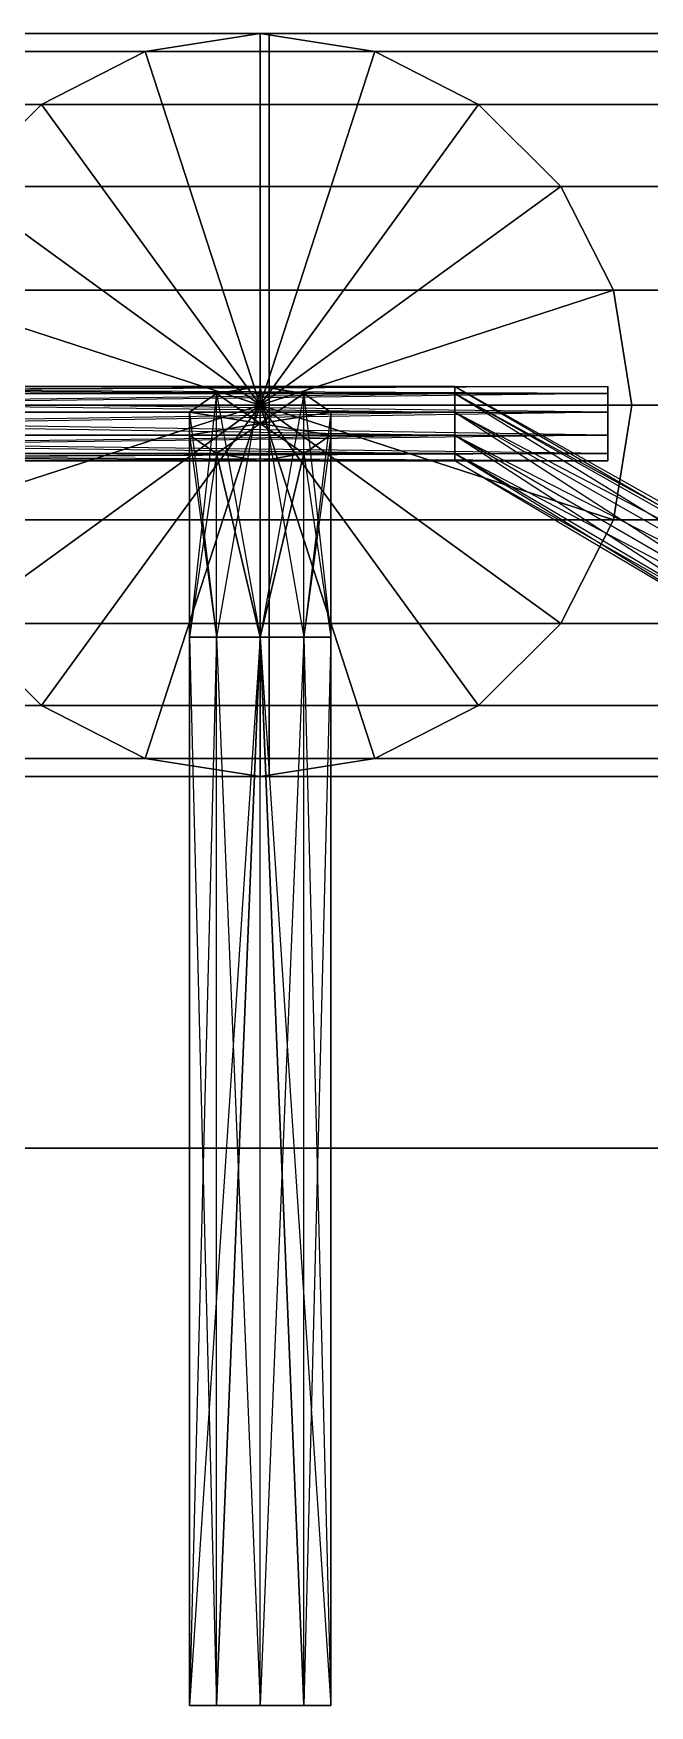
# Model space of a CAD drawing. Extents: x 0 to 4960, y -79 to 258.
# Drawn here: x 4496 to 4561.3, y -78.7 to 98.4 of the extents above; entities that cross this region are included whole.
import ezdxf

# ---------------------------------------------------------------- set-up
doc = ezdxf.new("R2010")
doc.units = 0
doc.layers.add('UB3D', color=1, linetype='CONTINUOUS')

msp = doc.modelspace()

# ---------------------------------------------------------------- linework, layer by layer
at = {"layer": 'UB3D', "color": 53}
for points in [[(4239.055118, 98.425177, -1840.00002), (4239.055118, 96.498268, -1852.166043), (4520.944882, 96.498268, -1852.166043), (4520.944882, 98.425177, -1840.00002)], [(4239.055118, 96.498268, -1827.833957), (4239.055118, 98.425177, -1840.00002), (4520.944882, 98.425177, -1840.00002), (4520.944882, 96.498268, -1827.833957)], [(4700.944882, 96.498268, -3512.166043), (4700.944882, 98.425177, -3500.00002), (4419.055118, 98.425177, -3500.00002), (4419.055118, 96.498268, -3512.166043)], [(4700.944882, 98.425177, -3500.00002), (4700.944882, 96.498268, -3487.833957), (4419.055118, 96.498268, -3487.833957), (4419.055118, 98.425177, -3500.00002)], [(4507.833996, 96.498308, -2700.944882), (4520.00002, 98.425217, -2700.944882), (4520.00002, 98.425217, -2419.055118), (4507.833996, 96.498308, -2419.055118)], [(4520, 59.055118, -2700.944882), (4520.00002, 98.425217, -2700.944882), (4507.833996, 96.498308, -2700.944882)], [(4520, 59.055118, -2419.055118), (4507.833996, 96.498308, -2419.055118), (4520.00002, 98.425217, -2419.055118)], [(4520, 59.055118, -2700.944882), (4532.166004, 96.498308, -2700.944882), (4520.00002, 98.425217, -2700.944882)], [(4520, 59.055118, -2419.055118), (4520.00002, 98.425217, -2419.055118), (4532.166004, 96.498308, -2419.055118)], [(4520.00002, 98.425217, -2700.944882), (4532.166004, 96.498308, -2700.944882), (4532.166004, 96.498308, -2419.055118), (4520.00002, 98.425217, -2419.055118)], [(4520.944882, 59.055118, -1840), (4520.944882, 98.425177, -1840.00002), (4520.944882, 96.498268, -1852.166043)], [(4239.055118, 96.498268, -1852.166043), (4239.055118, 90.906161, -1863.141171), (4520.944882, 90.906161, -1863.141171), (4520.944882, 96.498268, -1852.166043)], [(4239.055118, 90.906161, -1816.858829), (4239.055118, 96.498268, -1827.833957), (4520.944882, 96.498268, -1827.833957), (4520.944882, 90.906161, -1816.858829)], [(4700.944882, 90.906161, -3523.141171), (4700.944882, 96.498268, -3512.166043), (4419.055118, 96.498268, -3512.166043), (4419.055118, 90.906161, -3523.141171)], [(4700.944882, 96.498268, -3487.833957), (4700.944882, 90.906161, -3476.858829), (4419.055118, 90.906161, -3476.858829), (4419.055118, 96.498268, -3487.833957)], [(4496.858868, 90.906201, -2700.944882), (4507.833996, 96.498308, -2700.944882), (4507.833996, 96.498308, -2419.055118), (4496.858868, 90.906201, -2419.055118)], [(4520, 59.055118, -2700.944882), (4507.833996, 96.498308, -2700.944882), (4496.858868, 90.906201, -2700.944882)], [(4520, 59.055118, -2419.055118), (4496.858868, 90.906201, -2419.055118), (4507.833996, 96.498308, -2419.055118)], [(4520, 59.055118, -2700.944882), (4543.141132, 90.906201, -2700.944882), (4532.166004, 96.498308, -2700.944882)], [(4520, 59.055118, -2419.055118), (4532.166004, 96.498308, -2419.055118), (4543.141132, 90.906201, -2419.055118)], [(4520.944882, 59.055118, -1840), (4520.944882, 96.498268, -1852.166043), (4520.944882, 90.906161, -1863.141171)], [(4520.944882, 59.055118, -1840), (4520.944882, 90.906161, -1816.858829), (4520.944882, 96.498268, -1827.833957)], [(4532.166004, 96.498308, -2700.944882), (4543.141132, 90.906201, -2700.944882), (4543.141132, 90.906201, -2419.055118), (4532.166004, 96.498308, -2419.055118)], [(4239.055118, 90.906161, -1863.141171), (4239.055118, 82.19625, -1871.851082), (4520.944882, 82.19625, -1871.851082), (4520.944882, 90.906161, -1863.141171)], [(4239.055118, 82.19625, -1808.148918), (4239.055118, 90.906161, -1816.858829), (4520.944882, 90.906161, -1816.858829), (4520.944882, 82.19625, -1808.148918)], [(4700.944882, 82.19625, -3531.851082), (4700.944882, 90.906161, -3523.141171), (4419.055118, 90.906161, -3523.141171), (4419.055118, 82.19625, -3531.851082)], [(4700.944882, 90.906161, -3476.858829), (4700.944882, 82.19625, -3468.148918), (4419.055118, 82.19625, -3468.148918), (4419.055118, 90.906161, -3476.858829)], [(4488.148957, 82.196289, -2700.944882), (4496.858868, 90.906201, -2700.944882), (4496.858868, 90.906201, -2419.055118), (4488.148957, 82.196289, -2419.055118)], [(4520, 59.055118, -2700.944882), (4496.858868, 90.906201, -2700.944882), (4488.148957, 82.196289, -2700.944882)], [(4520, 59.055118, -2419.055118), (4488.148957, 82.196289, -2419.055118), (4496.858868, 90.906201, -2419.055118)], [(4520, 59.055118, -2700.944882), (4551.851043, 82.196289, -2700.944882), (4543.141132, 90.906201, -2700.944882)], [(4520, 59.055118, -2419.055118), (4543.141132, 90.906201, -2419.055118), (4551.851043, 82.196289, -2419.055118)], [(4520.944882, 59.055118, -1840), (4520.944882, 90.906161, -1863.141171), (4520.944882, 82.19625, -1871.851082)], [(4520.944882, 59.055118, -1840), (4520.944882, 82.19625, -1808.148918), (4520.944882, 90.906161, -1816.858829)], [(4543.141132, 90.906201, -2700.944882), (4551.851043, 82.196289, -2700.944882), (4551.851043, 82.196289, -2419.055118), (4543.141132, 90.906201, -2419.055118)], [(4239.055118, 82.19625, -1871.851082), (4239.055118, 71.221122, -1877.44319), (4520.944882, 71.221122, -1877.44319), (4520.944882, 82.19625, -1871.851082)], [(4239.055118, 71.221122, -1802.55681), (4239.055118, 82.19625, -1808.148918), (4520.944882, 82.19625, -1808.148918), (4520.944882, 71.221122, -1802.55681)], [(4700.944882, 71.221122, -3537.44319), (4700.944882, 82.19625, -3531.851082), (4419.055118, 82.19625, -3531.851082), (4419.055118, 71.221122, -3537.44319)], [(4700.944882, 82.19625, -3468.148918), (4700.944882, 71.221122, -3462.55681), (4419.055118, 71.221122, -3462.55681), (4419.055118, 82.19625, -3468.148918)], [(4520, 59.055118, -2700.944882), (4488.148957, 82.196289, -2700.944882), (4482.55685, 71.221161, -2700.944882)], [(4520, 59.055118, -2419.055118), (4482.55685, 71.221161, -2419.055118), (4488.148957, 82.196289, -2419.055118)], [(4520, 59.055118, -2700.944882), (4557.44315, 71.221161, -2700.944882), (4551.851043, 82.196289, -2700.944882)], [(4520, 59.055118, -2419.055118), (4551.851043, 82.196289, -2419.055118), (4557.44315, 71.221161, -2419.055118)], [(4520.944882, 59.055118, -1840), (4520.944882, 82.19625, -1871.851082), (4520.944882, 71.221122, -1877.44319)], [(4520.944882, 59.055118, -1840), (4520.944882, 71.221122, -1802.55681), (4520.944882, 82.19625, -1808.148918)], [(4551.851043, 82.196289, -2700.944882), (4557.44315, 71.221161, -2700.944882), (4557.44315, 71.221161, -2419.055118), (4551.851043, 82.196289, -2419.055118)], [(4239.055118, 71.221122, -1877.44319), (4239.055118, 59.055138, -1879.370098), (4520.944882, 59.055138, -1879.370098), (4520.944882, 71.221122, -1877.44319)], [(4239.055118, 59.055138, -1800.629902), (4239.055118, 71.221122, -1802.55681), (4520.944882, 71.221122, -1802.55681), (4520.944882, 59.055138, -1800.629902)], [(4700.944882, 59.055098, -3539.370098), (4700.944882, 71.221122, -3537.44319), (4419.055118, 71.221122, -3537.44319), (4419.055118, 59.055098, -3539.370098)], [(4700.944882, 71.221122, -3462.55681), (4700.944882, 59.055098, -3460.629902), (4419.055118, 59.055098, -3460.629902), (4419.055118, 71.221122, -3462.55681)], [(4520, 59.055118, -2700.944882), (4482.55685, 71.221161, -2700.944882), (4480.629941, 59.055138, -2700.944882)], [(4520, 59.055118, -2419.055118), (4480.629941, 59.055098, -2419.055118), (4482.55685, 71.221161, -2419.055118)], [(4520, 59.055118, -2700.944882), (4559.370059, 59.055138, -2700.944882), (4557.44315, 71.221161, -2700.944882)], [(4520.944882, 59.055118, -1840), (4520.944882, 71.221122, -1877.44319), (4520.944882, 59.055138, -1879.370098)], [(4520.944882, 59.055118, -1840), (4520.944882, 59.055138, -1800.629902), (4520.944882, 71.221122, -1802.55681)], [(4557.44315, 71.221161, -2700.944882), (4559.370059, 59.055098, -2700.944882), (4559.370059, 59.055098, -2419.055118), (4557.44315, 71.221161, -2419.055118)], [(4239.055118, 59.055138, -1879.370098), (4239.055118, 46.889114, -1877.44319), (4520.944882, 46.889114, -1877.44319), (4520.944882, 59.055138, -1879.370098)], [(4239.055118, 46.889114, -1802.55681), (4239.055118, 59.055138, -1800.629902), (4520.944882, 59.055138, -1800.629902), (4520.944882, 46.889114, -1802.55681)], [(4700.944882, 46.889114, -3537.44319), (4700.944882, 59.055098, -3539.370098), (4419.055118, 59.055098, -3539.370098), (4419.055118, 46.889114, -3537.44319)], [(4700.944882, 59.055098, -3460.629902), (4700.944882, 46.889114, -3462.55681), (4419.055118, 46.889114, -3462.55681), (4419.055118, 59.055098, -3460.629902)], [(4520, 59.055118, -2700.944882), (4480.629941, 59.055138, -2700.944882), (4482.55685, 46.889075, -2700.944882)], [(4520, 59.055118, -2419.055118), (4482.55685, 46.889075, -2419.055118), (4480.629941, 59.055098, -2419.055118)], [(4520, 59.055118, -2700.944882), (4482.55685, 46.889075, -2700.944882), (4488.148957, 35.913947, -2700.944882)], [(4520, 59.055118, -2419.055118), (4488.148957, 35.913947, -2419.055118), (4482.55685, 46.889075, -2419.055118)], [(4520, 59.055118, -2700.944882), (4488.148957, 35.913947, -2700.944882), (4496.858868, 27.204036, -2700.944882)], [(4520, 59.055118, -2419.055118), (4496.858868, 27.204036, -2419.055118), (4488.148957, 35.913947, -2419.055118)], [(4520, 59.055118, -2700.944882), (4496.858868, 27.204036, -2700.944882), (4507.833996, 21.611928, -2700.944882)], [(4520, 59.055118, -2419.055118), (4507.833996, 21.611928, -2419.055118), (4496.858868, 27.204036, -2419.055118)], [(4520, 59.055118, -2700.944882), (4507.833996, 21.611928, -2700.944882), (4520.00002, 19.68502, -2700.944882)], [(4520, 59.055118, -2419.055118), (4520.00002, 19.68502, -2419.055118), (4507.833996, 21.611928, -2419.055118)], [(4520, 59.055118, -2700.944882), (4520.00002, 19.68502, -2700.944882), (4532.166004, 21.611928, -2700.944882)], [(4520, 59.055118, -2700.944882), (4532.166004, 21.611928, -2700.944882), (4543.141132, 27.204036, -2700.944882)], [(4520, 59.055118, -2700.944882), (4543.141132, 27.204036, -2700.944882), (4551.851043, 35.913947, -2700.944882)], [(4520, 59.055118, -2700.944882), (4551.851043, 35.913947, -2700.944882), (4557.44315, 46.889075, -2700.944882)], [(4520, 59.055118, -2419.055118), (4559.370059, 59.055098, -2419.055118), (4557.44315, 46.889075, -2419.055118)], [(4520, 59.055118, -2419.055118), (4557.44315, 46.889075, -2419.055118), (4551.851043, 35.913947, -2419.055118)], [(4520, 59.055118, -2419.055118), (4551.851043, 35.913947, -2419.055118), (4543.141132, 27.204036, -2419.055118)], [(4520, 59.055118, -2419.055118), (4543.141132, 27.204036, -2419.055118), (4532.166004, 21.611928, -2419.055118)], [(4520, 59.055118, -2419.055118), (4532.166004, 21.611928, -2419.055118), (4520.00002, 19.68502, -2419.055118)], [(4520.944882, 59.055118, -1840), (4520.944882, 59.055138, -1879.370098), (4520.944882, 46.889114, -1877.44319)], [(4520.944882, 59.055118, -1840), (4520.944882, 46.889114, -1802.55681), (4520.944882, 59.055138, -1800.629902)], [(4520.944882, 59.055118, -1840), (4520.944882, 46.889114, -1877.44319), (4520.944882, 35.913986, -1871.851082)], [(4520.944882, 59.055118, -1840), (4520.944882, 35.913986, -1871.851082), (4520.944882, 27.204075, -1863.141171)], [(4520.944882, 59.055118, -1840), (4520.944882, 27.204075, -1863.141171), (4520.944882, 21.611968, -1852.166043)], [(4520.944882, 59.055118, -1840), (4520.944882, 21.611968, -1852.166043), (4520.944882, 19.685059, -1840.00002)], [(4520.944882, 59.055118, -1840), (4520.944882, 19.685059, -1840.00002), (4520.944882, 21.611968, -1827.833957)], [(4520.944882, 59.055118, -1840), (4520.944882, 21.611968, -1827.833957), (4520.944882, 27.204075, -1816.858829)], [(4520.944882, 59.055118, -1840), (4520.944882, 27.204075, -1816.858829), (4520.944882, 35.913986, -1808.148918)], [(4520.944882, 59.055118, -1840), (4520.944882, 35.913986, -1808.148918), (4520.944882, 46.889114, -1802.55681)], [(4559.370059, 59.055098, -2700.944882), (4557.44315, 46.889075, -2700.944882), (4557.44315, 46.889075, -2419.055118), (4559.370059, 59.055098, -2419.055118)], [(4239.055118, 46.889114, -1877.44319), (4239.055118, 35.913986, -1871.851082), (4520.944882, 35.913986, -1871.851082), (4520.944882, 46.889114, -1877.44319)], [(4239.055118, 35.913986, -1808.148918), (4239.055118, 46.889114, -1802.55681), (4520.944882, 46.889114, -1802.55681), (4520.944882, 35.913986, -1808.148918)], [(4700.944882, 35.913986, -3531.851082), (4700.944882, 46.889114, -3537.44319), (4419.055118, 46.889114, -3537.44319), (4419.055118, 35.913986, -3531.851082)], [(4700.944882, 46.889114, -3462.55681), (4700.944882, 35.913986, -3468.148918), (4419.055118, 35.913986, -3468.148918), (4419.055118, 46.889114, -3462.55681)], [(4557.44315, 46.889075, -2700.944882), (4551.851043, 35.913947, -2700.944882), (4551.851043, 35.913947, -2419.055118), (4557.44315, 46.889075, -2419.055118)], [(4239.055118, 35.913986, -1871.851082), (4239.055118, 27.204075, -1863.141171), (4520.944882, 27.204075, -1863.141171), (4520.944882, 35.913986, -1871.851082)], [(4239.055118, 27.204075, -1816.858829), (4239.055118, 35.913986, -1808.148918), (4520.944882, 35.913986, -1808.148918), (4520.944882, 27.204075, -1816.858829)], [(4700.944882, 27.204075, -3523.141171), (4700.944882, 35.913986, -3531.851082), (4419.055118, 35.913986, -3531.851082), (4419.055118, 27.204075, -3523.141171)], [(4700.944882, 35.913986, -3468.148918), (4700.944882, 27.204075, -3476.858829), (4419.055118, 27.204075, -3476.858829), (4419.055118, 35.913986, -3468.148918)], [(4496.858868, 27.204036, -2700.944882), (4488.148957, 35.913947, -2700.944882), (4488.148957, 35.913947, -2419.055118), (4496.858868, 27.204036, -2419.055118)], [(4551.851043, 35.913947, -2700.944882), (4543.141132, 27.204036, -2700.944882), (4543.141132, 27.204036, -2419.055118), (4551.851043, 35.913947, -2419.055118)], [(4239.055118, 27.204075, -1863.141171), (4239.055118, 21.611968, -1852.166043), (4520.944882, 21.611968, -1852.166043), (4520.944882, 27.204075, -1863.141171)], [(4239.055118, 21.611968, -1827.833957), (4239.055118, 27.204075, -1816.858829), (4520.944882, 27.204075, -1816.858829), (4520.944882, 21.611968, -1827.833957)], [(4700.944882, 21.611968, -3512.166043), (4700.944882, 27.204075, -3523.141171), (4419.055118, 27.204075, -3523.141171), (4419.055118, 21.611968, -3512.166043)], [(4700.944882, 27.204075, -3476.858829), (4700.944882, 21.611968, -3487.833957), (4419.055118, 21.611968, -3487.833957), (4419.055118, 27.204075, -3476.858829)], [(4507.833996, 21.611928, -2700.944882), (4496.858868, 27.204036, -2700.944882), (4496.858868, 27.204036, -2419.055118), (4507.833996, 21.611928, -2419.055118)], [(4543.141132, 27.204036, -2700.944882), (4532.166004, 21.611928, -2700.944882), (4532.166004, 21.611928, -2419.055118), (4543.141132, 27.204036, -2419.055118)], [(4239.055118, 21.611968, -1852.166043), (4239.055118, 19.685059, -1840.00002), (4520.944882, 19.685059, -1840.00002), (4520.944882, 21.611968, -1852.166043)], [(4239.055118, 19.685059, -1840.00002), (4239.055118, 21.611968, -1827.833957), (4520.944882, 21.611968, -1827.833957), (4520.944882, 19.685059, -1840.00002)], [(4700.944882, 19.685059, -3500.00002), (4700.944882, 21.611968, -3512.166043), (4419.055118, 21.611968, -3512.166043), (4419.055118, 19.685059, -3500.00002)], [(4700.944882, 21.611968, -3487.833957), (4700.944882, 19.685059, -3500.00002), (4419.055118, 19.685059, -3500.00002), (4419.055118, 21.611968, -3487.833957)], [(4520.00002, 19.68502, -2700.944882), (4507.833996, 21.611928, -2700.944882), (4507.833996, 21.611928, -2419.055118), (4520.00002, 19.68502, -2419.055118)], [(4532.166004, 21.611928, -2700.944882), (4520.00002, 19.68502, -2700.944882), (4520.00002, 19.68502, -2419.055118), (4532.166004, 21.611928, -2419.055118)]]:
    msp.add_3dface(points, dxfattribs=at)
at = {"layer": 'UB3D', "color": 254}
for points in [[(4540.629921, 60.275591, -1844.629921), (4383.149606, 60.275591, -1844.629921), (4540.629921, 61.027598, -1840)], [(4383.149606, 60.275591, -1844.629921), (4540.629921, 61.027598, -1840), (4383.149606, 61.027598, -1840)], [(4540.629921, 61.027598, -1840), (4383.149606, 61.027598, -1840), (4540.629921, 60.275591, -1835.370079)], [(4383.149606, 61.027598, -1840), (4540.629921, 60.275591, -1835.370079), (4383.149606, 60.275591, -1835.370079)], [(4540.629921, 58.307047, -1847.488189), (4383.149606, 58.307047, -1847.488189), (4540.629921, 60.275591, -1844.629921)], [(4383.149606, 58.307047, -1847.488189), (4540.629921, 60.275591, -1844.629921), (4383.149606, 60.275591, -1844.629921)], [(4540.629921, 60.275591, -1835.370079), (4383.149606, 60.275591, -1835.370079), (4540.629921, 58.307047, -1832.511811)], [(4383.149606, 60.275591, -1835.370079), (4540.629921, 58.307047, -1832.511811), (4383.149606, 58.307047, -1832.511811)], [(4399.370079, 60.275591, -3495.370079), (4556.850394, 60.275591, -3495.370079), (4399.370079, 61.027598, -3500)], [(4556.850394, 60.275591, -3495.370079), (4399.370079, 61.027598, -3500), (4556.850394, 61.027598, -3500)], [(4399.370079, 61.027598, -3500), (4556.850394, 61.027598, -3500), (4399.370079, 60.275591, -3504.629921)], [(4556.850394, 61.027598, -3500), (4399.370079, 60.275591, -3504.629921), (4556.850394, 60.275591, -3504.629921)], [(4399.370079, 58.307047, -3492.511811), (4556.850394, 58.307047, -3492.511811), (4399.370079, 60.275591, -3495.370079)], [(4556.850394, 58.307047, -3492.511811), (4399.370079, 60.275591, -3495.370079), (4556.850394, 60.275591, -3495.370079)], [(4399.370079, 60.275591, -3504.629921), (4556.850394, 60.275591, -3504.629921), (4399.370079, 58.307047, -3507.488189)], [(4556.850394, 60.275591, -3504.629921), (4399.370079, 58.307047, -3507.488189), (4556.850394, 58.307047, -3507.488189)], [(4512.511811, 58.307047, -2720.629921), (4515.370079, 34.452008, -2766.370079), (4515.370079, 60.275591, -2720.629921)], [(4512.511811, 58.307047, -2720.629921), (4512.511811, 58.307047, -2563.149606), (4515.370079, 60.275591, -2720.629921)], [(4512.511811, 58.307047, -2563.149606), (4515.370079, 60.275591, -2720.629921), (4515.370079, 60.275591, -2563.149606)], [(4520, 57.090472, -2563.149606), (4515.370079, 60.275591, -2563.149606), (4512.511811, 58.307047, -2563.149606)], [(4515.370079, 34.452008, -2353.629921), (4515.370079, 60.275591, -2399.370079), (4512.511811, 34.452008, -2357.566929)], [(4515.370079, 60.275591, -2399.370079), (4512.511811, 34.452008, -2357.566929), (4512.511811, 58.307047, -2399.370079)], [(4515.370079, 60.275591, -2399.370079), (4515.370079, 60.275591, -2556.850394), (4512.511811, 58.307047, -2399.370079)], [(4515.370079, 60.275591, -2556.850394), (4512.511811, 58.307047, -2399.370079), (4512.511811, 58.307047, -2556.850394)], [(4520, 57.090472, -2556.850394), (4512.511811, 58.307047, -2556.850394), (4515.370079, 60.275591, -2556.850394)], [(4515.370079, 60.275591, -2720.629921), (4520, 34.452008, -2767.874016), (4520, 61.027598, -2720.629921)], [(4515.370079, 60.275591, -2720.629921), (4515.370079, 60.275591, -2563.149606), (4520, 61.027598, -2720.629921)], [(4515.370079, 60.275591, -2563.149606), (4520, 61.027598, -2720.629921), (4520, 61.027598, -2563.149606)], [(4520, 57.090472, -2563.149606), (4520, 61.027598, -2563.149606), (4515.370079, 60.275591, -2563.149606)], [(4520, 34.452008, -2352.125984), (4520, 61.027598, -2399.370079), (4515.370079, 34.452008, -2353.629921)], [(4520, 61.027598, -2399.370079), (4515.370079, 34.452008, -2353.629921), (4515.370079, 60.275591, -2399.370079)], [(4520, 61.027598, -2399.370079), (4520, 61.027598, -2556.850394), (4515.370079, 60.275591, -2399.370079)], [(4520, 61.027598, -2556.850394), (4515.370079, 60.275591, -2399.370079), (4515.370079, 60.275591, -2556.850394)], [(4520, 57.090472, -2556.850394), (4515.370079, 60.275591, -2556.850394), (4520, 61.027598, -2556.850394)], [(4515.370079, 34.452008, -2766.370079), (4515.370079, 60.275591, -2720.629921), (4520, 34.452008, -2767.874016)], [(4520, 34.452008, -2767.874016), (4520, 61.027598, -2720.629921), (4524.629921, 34.452008, -2766.370079)], [(4520, 61.027598, -2720.629921), (4524.629921, 34.452008, -2766.370079), (4524.629921, 60.275591, -2720.629921)], [(4520, 61.027598, -2720.629921), (4520, 61.027598, -2563.149606), (4524.629921, 60.275591, -2720.629921)], [(4520, 61.027598, -2563.149606), (4524.629921, 60.275591, -2720.629921), (4524.629921, 60.275591, -2563.149606)], [(4520, 57.090472, -2563.149606), (4524.629921, 60.275591, -2563.149606), (4520, 61.027598, -2563.149606)], [(4524.629921, 60.275591, -2399.370079), (4520, 34.452008, -2352.125984), (4520, 61.027598, -2399.370079)], [(4524.629921, 60.275591, -2399.370079), (4524.629921, 60.275591, -2556.850394), (4520, 61.027598, -2399.370079)], [(4524.629921, 60.275591, -2556.850394), (4520, 61.027598, -2399.370079), (4520, 61.027598, -2556.850394)], [(4520, 57.090472, -2556.850394), (4520, 61.027598, -2556.850394), (4524.629921, 60.275591, -2556.850394)], [(4520, 57.090472, -2563.149606), (4527.488189, 58.307047, -2563.149606), (4524.629921, 60.275591, -2563.149606)], [(4524.629921, 34.452008, -2353.629921), (4524.629921, 60.275591, -2399.370079), (4520, 34.452008, -2352.125984)], [(4520, 57.090472, -2556.850394), (4524.629921, 60.275591, -2556.850394), (4527.488189, 58.307047, -2556.850394)], [(4524.629921, 34.452008, -2766.370079), (4524.629921, 60.275591, -2720.629921), (4527.488189, 34.452008, -2762.433071)], [(4524.629921, 60.275591, -2720.629921), (4527.488189, 34.452008, -2762.433071), (4527.488189, 58.307047, -2720.629921)], [(4524.629921, 60.275591, -2720.629921), (4524.629921, 60.275591, -2563.149606), (4527.488189, 58.307047, -2720.629921)], [(4524.629921, 60.275591, -2563.149606), (4527.488189, 58.307047, -2720.629921), (4527.488189, 58.307047, -2563.149606)], [(4527.488189, 58.307047, -2399.370079), (4524.629921, 34.452008, -2353.629921), (4524.629921, 60.275591, -2399.370079)], [(4527.488189, 58.307047, -2399.370079), (4527.488189, 58.307047, -2556.850394), (4524.629921, 60.275591, -2399.370079)], [(4527.488189, 58.307047, -2556.850394), (4524.629921, 60.275591, -2399.370079), (4524.629921, 60.275591, -2556.850394)], [(4540.629921, 60.275591, -1844.629921), (4587.874016, 34.452008, -1840), (4540.629921, 61.027598, -1840)], [(4587.874016, 34.452008, -1840), (4540.629921, 61.027598, -1840), (4586.370079, 34.452008, -1835.370079)], [(4540.629921, 61.027598, -1840), (4586.370079, 34.452008, -1835.370079), (4540.629921, 60.275591, -1835.370079)], [(4540.629921, 58.307047, -1847.488189), (4586.370079, 34.452008, -1844.629921), (4540.629921, 60.275591, -1844.629921)], [(4586.370079, 34.452008, -1844.629921), (4540.629921, 60.275591, -1844.629921), (4587.874016, 34.452008, -1840)], [(4586.370079, 34.452008, -1835.370079), (4540.629921, 60.275591, -1835.370079), (4582.433071, 34.452008, -1832.511811)], [(4540.629921, 60.275591, -1835.370079), (4582.433071, 34.452008, -1832.511811), (4540.629921, 58.307047, -1832.511811)], [(4556.850394, 57.090472, -3500), (4556.850394, 60.275591, -3504.629921), (4556.850394, 61.027598, -3500)], [(4556.850394, 57.090472, -3500), (4556.850394, 61.027598, -3500), (4556.850394, 60.275591, -3495.370079)], [(4556.850394, 57.090472, -3500), (4556.850394, 58.307047, -3507.488189), (4556.850394, 60.275591, -3504.629921)], [(4556.850394, 57.090472, -3500), (4556.850394, 60.275591, -3495.370079), (4556.850394, 58.307047, -3492.511811)], [(4540.629921, 55.873898, -1847.488189), (4383.149606, 55.873898, -1847.488189), (4540.629921, 58.307047, -1847.488189)], [(4383.149606, 55.873898, -1847.488189), (4540.629921, 58.307047, -1847.488189), (4383.149606, 58.307047, -1847.488189)], [(4540.629921, 58.307047, -1832.511811), (4383.149606, 58.307047, -1832.511811), (4540.629921, 55.873898, -1832.511811)], [(4383.149606, 58.307047, -1832.511811), (4540.629921, 55.873898, -1832.511811), (4383.149606, 55.873898, -1832.511811)], [(4399.370079, 55.873898, -3492.511811), (4556.850394, 55.873898, -3492.511811), (4399.370079, 58.307047, -3492.511811)], [(4556.850394, 55.873898, -3492.511811), (4399.370079, 58.307047, -3492.511811), (4556.850394, 58.307047, -3492.511811)], [(4399.370079, 58.307047, -3507.488189), (4556.850394, 58.307047, -3507.488189), (4399.370079, 55.873898, -3507.488189)], [(4556.850394, 58.307047, -3507.488189), (4399.370079, 55.873898, -3507.488189), (4556.850394, 55.873898, -3507.488189)], [(4512.511811, 55.873898, -2720.629921), (4512.511811, 34.452008, -2762.433071), (4512.511811, 58.307047, -2720.629921)], [(4512.511811, 34.452008, -2762.433071), (4512.511811, 58.307047, -2720.629921), (4515.370079, 34.452008, -2766.370079)], [(4512.511811, 55.873898, -2720.629921), (4512.511811, 55.873898, -2563.149606), (4512.511811, 58.307047, -2720.629921)], [(4512.511811, 55.873898, -2563.149606), (4512.511811, 58.307047, -2720.629921), (4512.511811, 58.307047, -2563.149606)], [(4520, 57.090472, -2563.149606), (4512.511811, 58.307047, -2563.149606), (4512.511811, 55.873898, -2563.149606)], [(4512.511811, 34.452008, -2357.566929), (4512.511811, 58.307047, -2399.370079), (4512.511811, 34.452008, -2362.433071)], [(4512.511811, 58.307047, -2399.370079), (4512.511811, 34.452008, -2362.433071), (4512.511811, 55.873898, -2399.370079)], [(4512.511811, 58.307047, -2399.370079), (4512.511811, 58.307047, -2556.850394), (4512.511811, 55.873898, -2399.370079)], [(4512.511811, 58.307047, -2556.850394), (4512.511811, 55.873898, -2399.370079), (4512.511811, 55.873898, -2556.850394)], [(4520, 57.090472, -2556.850394), (4512.511811, 55.873898, -2556.850394), (4512.511811, 58.307047, -2556.850394)], [(4520, 57.090472, -2563.149606), (4512.511811, 55.873898, -2563.149606), (4515.370079, 53.905315, -2563.149606)], [(4520, 57.090472, -2556.850394), (4515.370079, 53.905315, -2556.850394), (4512.511811, 55.873898, -2556.850394)], [(4520, 57.090472, -2563.149606), (4515.370079, 53.905315, -2563.149606), (4520, 53.153346, -2563.149606)], [(4520, 57.090472, -2556.850394), (4520, 53.153346, -2556.850394), (4515.370079, 53.905315, -2556.850394)], [(4520, 57.090472, -2563.149606), (4527.488189, 55.873898, -2563.149606), (4527.488189, 58.307047, -2563.149606)], [(4520, 57.090472, -2556.850394), (4527.488189, 58.307047, -2556.850394), (4527.488189, 55.873898, -2556.850394)], [(4520, 57.090472, -2563.149606), (4520, 53.153346, -2563.149606), (4524.629921, 53.905315, -2563.149606)], [(4520, 57.090472, -2563.149606), (4524.629921, 53.905315, -2563.149606), (4527.488189, 55.873898, -2563.149606)], [(4520, 57.090472, -2556.850394), (4527.488189, 55.873898, -2556.850394), (4524.629921, 53.905315, -2556.850394)], [(4520, 57.090472, -2556.850394), (4524.629921, 53.905315, -2556.850394), (4520, 53.153346, -2556.850394)], [(4527.488189, 34.452008, -2357.566929), (4527.488189, 58.307047, -2399.370079), (4524.629921, 34.452008, -2353.629921)], [(4527.488189, 34.452008, -2762.433071), (4527.488189, 58.307047, -2720.629921), (4527.488189, 34.452008, -2757.566929)], [(4527.488189, 58.307047, -2720.629921), (4527.488189, 34.452008, -2757.566929), (4527.488189, 55.873898, -2720.629921)], [(4527.488189, 58.307047, -2720.629921), (4527.488189, 58.307047, -2563.149606), (4527.488189, 55.873898, -2720.629921)], [(4527.488189, 58.307047, -2563.149606), (4527.488189, 55.873898, -2720.629921), (4527.488189, 55.873898, -2563.149606)], [(4527.488189, 55.873898, -2399.370079), (4527.488189, 34.452008, -2357.566929), (4527.488189, 58.307047, -2399.370079)], [(4527.488189, 55.873898, -2399.370079), (4527.488189, 55.873898, -2556.850394), (4527.488189, 58.307047, -2399.370079)], [(4527.488189, 55.873898, -2556.850394), (4527.488189, 58.307047, -2399.370079), (4527.488189, 58.307047, -2556.850394)], [(4540.629921, 55.873898, -1847.488189), (4582.433071, 34.452008, -1847.488189), (4540.629921, 58.307047, -1847.488189)], [(4582.433071, 34.452008, -1847.488189), (4540.629921, 58.307047, -1847.488189), (4586.370079, 34.452008, -1844.629921)], [(4582.433071, 34.452008, -1832.511811), (4540.629921, 58.307047, -1832.511811), (4577.566929, 34.452008, -1832.511811)], [(4540.629921, 58.307047, -1832.511811), (4577.566929, 34.452008, -1832.511811), (4540.629921, 55.873898, -1832.511811)], [(4556.850394, 57.090472, -3500), (4556.850394, 55.873898, -3507.488189), (4556.850394, 58.307047, -3507.488189)], [(4556.850394, 57.090472, -3500), (4556.850394, 58.307047, -3492.511811), (4556.850394, 55.873898, -3492.511811)], [(4556.850394, 57.090472, -3500), (4556.850394, 53.153346, -3500), (4556.850394, 53.905315, -3504.629921)], [(4556.850394, 57.090472, -3500), (4556.850394, 53.905315, -3504.629921), (4556.850394, 55.873898, -3507.488189)], [(4556.850394, 57.090472, -3500), (4556.850394, 55.873898, -3492.511811), (4556.850394, 53.905315, -3495.370079)], [(4556.850394, 57.090472, -3500), (4556.850394, 53.905315, -3495.370079), (4556.850394, 53.153346, -3500)], [(4540.629921, 53.905315, -1844.629921), (4383.149606, 53.905315, -1844.629921), (4540.629921, 55.873898, -1847.488189)], [(4383.149606, 53.905315, -1844.629921), (4540.629921, 55.873898, -1847.488189), (4383.149606, 55.873898, -1847.488189)], [(4540.629921, 55.873898, -1832.511811), (4383.149606, 55.873898, -1832.511811), (4540.629921, 53.905315, -1835.370079)], [(4383.149606, 55.873898, -1832.511811), (4540.629921, 53.905315, -1835.370079), (4383.149606, 53.905315, -1835.370079)], [(4399.370079, 53.905315, -3495.370079), (4556.850394, 53.905315, -3495.370079), (4399.370079, 55.873898, -3492.511811)], [(4556.850394, 53.905315, -3495.370079), (4399.370079, 55.873898, -3492.511811), (4556.850394, 55.873898, -3492.511811)], [(4399.370079, 55.873898, -3507.488189), (4556.850394, 55.873898, -3507.488189), (4399.370079, 53.905315, -3504.629921)], [(4556.850394, 55.873898, -3507.488189), (4399.370079, 53.905315, -3504.629921), (4556.850394, 53.905315, -3504.629921)], [(4515.370079, 53.905315, -2720.629921), (4512.511811, 34.452008, -2757.566929), (4512.511811, 55.873898, -2720.629921)], [(4512.511811, 34.452008, -2757.566929), (4512.511811, 55.873898, -2720.629921), (4512.511811, 34.452008, -2762.433071)], [(4515.370079, 53.905315, -2720.629921), (4515.370079, 53.905315, -2563.149606), (4512.511811, 55.873898, -2720.629921)], [(4515.370079, 53.905315, -2563.149606), (4512.511811, 55.873898, -2720.629921), (4512.511811, 55.873898, -2563.149606)], [(4512.511811, 34.452008, -2362.433071), (4512.511811, 55.873898, -2399.370079), (4515.370079, 34.452008, -2366.370079)], [(4512.511811, 55.873898, -2399.370079), (4515.370079, 34.452008, -2366.370079), (4515.370079, 53.905315, -2399.370079)], [(4512.511811, 55.873898, -2399.370079), (4512.511811, 55.873898, -2556.850394), (4515.370079, 53.905315, -2399.370079)], [(4512.511811, 55.873898, -2556.850394), (4515.370079, 53.905315, -2399.370079), (4515.370079, 53.905315, -2556.850394)], [(4527.488189, 34.452008, -2757.566929), (4527.488189, 55.873898, -2720.629921), (4524.629921, 34.452008, -2753.629921)], [(4527.488189, 55.873898, -2720.629921), (4524.629921, 34.452008, -2753.629921), (4524.629921, 53.905315, -2720.629921)], [(4527.488189, 55.873898, -2720.629921), (4527.488189, 55.873898, -2563.149606), (4524.629921, 53.905315, -2720.629921)], [(4527.488189, 55.873898, -2563.149606), (4524.629921, 53.905315, -2720.629921), (4524.629921, 53.905315, -2563.149606)], [(4524.629921, 53.905315, -2399.370079), (4527.488189, 34.452008, -2362.433071), (4527.488189, 55.873898, -2399.370079)], [(4524.629921, 53.905315, -2399.370079), (4524.629921, 53.905315, -2556.850394), (4527.488189, 55.873898, -2399.370079)], [(4524.629921, 53.905315, -2556.850394), (4527.488189, 55.873898, -2399.370079), (4527.488189, 55.873898, -2556.850394)], [(4527.488189, 34.452008, -2362.433071), (4527.488189, 55.873898, -2399.370079), (4527.488189, 34.452008, -2357.566929)], [(4540.629921, 53.905315, -1844.629921), (4577.566929, 34.452008, -1847.488189), (4540.629921, 55.873898, -1847.488189)], [(4577.566929, 34.452008, -1847.488189), (4540.629921, 55.873898, -1847.488189), (4582.433071, 34.452008, -1847.488189)], [(4577.566929, 34.452008, -1832.511811), (4540.629921, 55.873898, -1832.511811), (4573.629921, 34.452008, -1835.370079)], [(4540.629921, 55.873898, -1832.511811), (4573.629921, 34.452008, -1835.370079), (4540.629921, 53.905315, -1835.370079)], [(4540.629921, 53.153346, -1840), (4383.149606, 53.153346, -1840), (4540.629921, 53.905315, -1844.629921)], [(4383.149606, 53.153346, -1840), (4540.629921, 53.905315, -1844.629921), (4383.149606, 53.905315, -1844.629921)], [(4540.629921, 53.905315, -1835.370079), (4383.149606, 53.905315, -1835.370079), (4540.629921, 53.153346, -1840)], [(4383.149606, 53.905315, -1835.370079), (4540.629921, 53.153346, -1840), (4383.149606, 53.153346, -1840)], [(4399.370079, 53.153346, -3500), (4556.850394, 53.153346, -3500), (4399.370079, 53.905315, -3495.370079)], [(4556.850394, 53.153346, -3500), (4399.370079, 53.905315, -3495.370079), (4556.850394, 53.905315, -3495.370079)], [(4399.370079, 53.905315, -3504.629921), (4556.850394, 53.905315, -3504.629921), (4399.370079, 53.153346, -3500)], [(4556.850394, 53.905315, -3504.629921), (4399.370079, 53.153346, -3500), (4556.850394, 53.153346, -3500)], [(4520, 34.452008, -2753.629921), (4515.370079, 53.905315, -2720.629921), (4512.511811, 34.452008, -2757.566929)], [(4520, 53.153346, -2720.629921), (4520, 34.452008, -2753.629921), (4515.370079, 53.905315, -2720.629921)], [(4520, 53.153346, -2720.629921), (4520, 53.153346, -2563.149606), (4515.370079, 53.905315, -2720.629921)], [(4520, 53.153346, -2563.149606), (4515.370079, 53.905315, -2720.629921), (4515.370079, 53.905315, -2563.149606)], [(4515.370079, 34.452008, -2366.370079), (4515.370079, 53.905315, -2399.370079), (4520, 34.452008, -2367.874016)], [(4515.370079, 53.905315, -2399.370079), (4520, 34.452008, -2367.874016), (4520, 53.153346, -2399.370079)], [(4515.370079, 53.905315, -2399.370079), (4515.370079, 53.905315, -2556.850394), (4520, 53.153346, -2399.370079)], [(4515.370079, 53.905315, -2556.850394), (4520, 53.153346, -2399.370079), (4520, 53.153346, -2556.850394)], [(4524.629921, 34.452008, -2753.629921), (4524.629921, 53.905315, -2720.629921), (4520, 34.452008, -2752.125984)], [(4524.629921, 53.905315, -2720.629921), (4520, 34.452008, -2752.125984), (4520, 53.153346, -2720.629921)], [(4524.629921, 53.905315, -2720.629921), (4524.629921, 53.905315, -2563.149606), (4520, 53.153346, -2720.629921)], [(4524.629921, 53.905315, -2563.149606), (4520, 53.153346, -2720.629921), (4520, 53.153346, -2563.149606)], [(4520, 53.153346, -2399.370079), (4520, 34.452008, -2366.370079), (4524.629921, 53.905315, -2399.370079)], [(4520, 34.452008, -2366.370079), (4524.629921, 53.905315, -2399.370079), (4527.488189, 34.452008, -2362.433071)], [(4520, 53.153346, -2399.370079), (4520, 53.153346, -2556.850394), (4524.629921, 53.905315, -2399.370079)], [(4520, 53.153346, -2556.850394), (4524.629921, 53.905315, -2399.370079), (4524.629921, 53.905315, -2556.850394)], [(4520, 34.452008, -2752.125984), (4520, 53.153346, -2720.629921), (4520, 34.452008, -2753.629921)], [(4520, 34.452008, -2367.874016), (4520, 53.153346, -2399.370079), (4520, 34.452008, -2366.370079)], [(4540.629921, 53.153346, -1840), (4573.629921, 34.452008, -1840), (4540.629921, 53.905315, -1844.629921)], [(4573.629921, 34.452008, -1840), (4540.629921, 53.905315, -1844.629921), (4577.566929, 34.452008, -1847.488189)], [(4573.629921, 34.452008, -1835.370079), (4540.629921, 53.905315, -1835.370079), (4572.125984, 34.452008, -1840)], [(4540.629921, 53.905315, -1835.370079), (4572.125984, 34.452008, -1840), (4540.629921, 53.153346, -1840)], [(4572.125984, 34.452008, -1840), (4540.629921, 53.153346, -1840), (4573.629921, 34.452008, -1840)], [(4515.370079, -78.740157, -2753.629921), (4520, 34.452008, -2753.629921), (4512.511811, -78.740157, -2757.566929)], [(4520, 34.452008, -2753.629921), (4512.511811, -78.740157, -2757.566929), (4512.511811, 34.452008, -2757.566929)], [(4512.511811, -78.740157, -2757.566929), (4512.511811, 34.452008, -2757.566929), (4512.511811, -78.740157, -2762.433071)], [(4512.511811, 34.452008, -2757.566929), (4512.511811, -78.740157, -2762.433071), (4512.511811, 34.452008, -2762.433071)], [(4512.511811, -78.740157, -2762.433071), (4512.511811, 34.452008, -2762.433071), (4515.370079, -78.740157, -2766.370079)], [(4512.511811, 34.452008, -2762.433071), (4515.370079, -78.740157, -2766.370079), (4515.370079, 34.452008, -2766.370079)], [(4515.370079, -78.740157, -2353.629921), (4515.370079, 34.452008, -2353.629921), (4512.511811, -78.740157, -2357.566929)], [(4515.370079, 34.452008, -2353.629921), (4512.511811, -78.740157, -2357.566929), (4512.511811, 34.452008, -2357.566929)], [(4512.511811, -78.740157, -2357.566929), (4512.511811, 34.452008, -2357.566929), (4512.511811, -78.740157, -2362.433071)], [(4512.511811, 34.452008, -2357.566929), (4512.511811, -78.740157, -2362.433071), (4512.511811, 34.452008, -2362.433071)], [(4512.511811, -78.740157, -2362.433071), (4512.511811, 34.452008, -2362.433071), (4515.370079, -78.740157, -2366.370079)], [(4512.511811, 34.452008, -2362.433071), (4515.370079, -78.740157, -2366.370079), (4515.370079, 34.452008, -2366.370079)], [(4520, -78.740157, -2752.125984), (4520, 34.452008, -2752.125984), (4515.370079, -78.740157, -2753.629921)], [(4520, 34.452008, -2752.125984), (4515.370079, -78.740157, -2753.629921), (4520, 34.452008, -2753.629921)], [(4515.370079, -78.740157, -2766.370079), (4515.370079, 34.452008, -2766.370079), (4520, -78.740157, -2767.874016)], [(4515.370079, 34.452008, -2766.370079), (4520, -78.740157, -2767.874016), (4520, 34.452008, -2767.874016)], [(4520, -78.740157, -2352.125984), (4520, 34.452008, -2352.125984), (4515.370079, -78.740157, -2353.629921)], [(4520, 34.452008, -2352.125984), (4515.370079, -78.740157, -2353.629921), (4515.370079, 34.452008, -2353.629921)], [(4515.370079, -78.740157, -2366.370079), (4515.370079, 34.452008, -2366.370079), (4520, -78.740157, -2367.874016)], [(4515.370079, 34.452008, -2366.370079), (4520, -78.740157, -2367.874016), (4520, 34.452008, -2367.874016)], [(4520, -78.740157, -2767.874016), (4520, 34.452008, -2767.874016), (4524.629921, -78.740157, -2766.370079)], [(4520, 34.452008, -2767.874016), (4524.629921, -78.740157, -2766.370079), (4524.629921, 34.452008, -2766.370079)], [(4524.629921, -78.740157, -2753.629921), (4524.629921, 34.452008, -2753.629921), (4520, -78.740157, -2752.125984)], [(4524.629921, 34.452008, -2753.629921), (4520, -78.740157, -2752.125984), (4520, 34.452008, -2752.125984)], [(4520, -78.740157, -2367.874016), (4520, 34.452008, -2367.874016), (4524.629921, -78.740157, -2366.370079)], [(4520, 34.452008, -2367.874016), (4524.629921, -78.740157, -2366.370079), (4520, 34.452008, -2366.370079)], [(4524.629921, -78.740157, -2366.370079), (4520, 34.452008, -2366.370079), (4527.488189, -78.740157, -2362.433071)], [(4520, 34.452008, -2366.370079), (4527.488189, -78.740157, -2362.433071), (4527.488189, 34.452008, -2362.433071)], [(4524.629921, -78.740157, -2353.629921), (4524.629921, 34.452008, -2353.629921), (4520, -78.740157, -2352.125984)], [(4524.629921, 34.452008, -2353.629921), (4520, -78.740157, -2352.125984), (4520, 34.452008, -2352.125984)], [(4524.629921, -78.740157, -2766.370079), (4524.629921, 34.452008, -2766.370079), (4527.488189, -78.740157, -2762.433071)], [(4524.629921, 34.452008, -2766.370079), (4527.488189, -78.740157, -2762.433071), (4527.488189, 34.452008, -2762.433071)], [(4527.488189, -78.740157, -2757.566929), (4527.488189, 34.452008, -2757.566929), (4524.629921, -78.740157, -2753.629921)], [(4527.488189, 34.452008, -2757.566929), (4524.629921, -78.740157, -2753.629921), (4524.629921, 34.452008, -2753.629921)], [(4527.488189, -78.740157, -2357.566929), (4527.488189, 34.452008, -2357.566929), (4524.629921, -78.740157, -2353.629921)], [(4527.488189, 34.452008, -2357.566929), (4524.629921, -78.740157, -2353.629921), (4524.629921, 34.452008, -2353.629921)], [(4527.488189, -78.740157, -2762.433071), (4527.488189, 34.452008, -2762.433071), (4527.488189, -78.740157, -2757.566929)], [(4527.488189, 34.452008, -2762.433071), (4527.488189, -78.740157, -2757.566929), (4527.488189, 34.452008, -2757.566929)], [(4527.488189, -78.740157, -2362.433071), (4527.488189, 34.452008, -2362.433071), (4527.488189, -78.740157, -2357.566929)], [(4527.488189, 34.452008, -2362.433071), (4527.488189, -78.740157, -2357.566929), (4527.488189, 34.452008, -2357.566929)], [(4520, -78.740157, -2760), (4515.370079, -78.740157, -2753.629921), (4512.511811, -78.740157, -2757.566929)], [(4520, -78.740157, -2760), (4512.511811, -78.740157, -2757.566929), (4512.511811, -78.740157, -2762.433071)], [(4520, -78.740157, -2760), (4512.511811, -78.740157, -2762.433071), (4515.370079, -78.740157, -2766.370079)], [(4520, -78.740157, -2360), (4515.370079, -78.740157, -2353.629921), (4512.511811, -78.740157, -2357.566929)], [(4520, -78.740157, -2360), (4512.511811, -78.740157, -2357.566929), (4512.511811, -78.740157, -2362.433071)], [(4520, -78.740157, -2360), (4512.511811, -78.740157, -2362.433071), (4515.370079, -78.740157, -2366.370079)], [(4520, -78.740157, -2760), (4520, -78.740157, -2752.125984), (4515.370079, -78.740157, -2753.629921)], [(4520, -78.740157, -2760), (4515.370079, -78.740157, -2766.370079), (4520, -78.740157, -2767.874016)], [(4520, -78.740157, -2360), (4520, -78.740157, -2352.125984), (4515.370079, -78.740157, -2353.629921)], [(4520, -78.740157, -2360), (4515.370079, -78.740157, -2366.370079), (4520, -78.740157, -2367.874016)], [(4520, -78.740157, -2760), (4520, -78.740157, -2767.874016), (4524.629921, -78.740157, -2766.370079)], [(4520, -78.740157, -2760), (4524.629921, -78.740157, -2766.370079), (4527.488189, -78.740157, -2762.433071)], [(4520, -78.740157, -2760), (4527.488189, -78.740157, -2762.433071), (4527.488189, -78.740157, -2757.566929)], [(4520, -78.740157, -2760), (4527.488189, -78.740157, -2757.566929), (4524.629921, -78.740157, -2753.629921)], [(4520, -78.740157, -2760), (4524.629921, -78.740157, -2753.629921), (4520, -78.740157, -2752.125984)], [(4520, -78.740157, -2360), (4520, -78.740157, -2367.874016), (4524.629921, -78.740157, -2366.370079)], [(4520, -78.740157, -2360), (4524.629921, -78.740157, -2366.370079), (4527.488189, -78.740157, -2362.433071)], [(4520, -78.740157, -2360), (4527.488189, -78.740157, -2362.433071), (4527.488189, -78.740157, -2357.566929)], [(4520, -78.740157, -2360), (4527.488189, -78.740157, -2357.566929), (4524.629921, -78.740157, -2353.629921)], [(4520, -78.740157, -2360), (4524.629921, -78.740157, -2353.629921), (4520, -78.740157, -2352.125984)]]:
    msp.add_3dface(points, dxfattribs=at)
at = {"layer": 'UB3D', "color": 94}
for points in [[(0, 19.685039, -3870), (4960.050236, 19.685039, -3870), (4960.050236, -19.685039, -3870), (0, -19.685039, -3870)], [(4960.050236, 19.685039, -719.999961), (0, 19.685039, -719.999961), (0, -19.685039, -719.999961), (4960.050236, -19.685039, -719.999961)], [(0, 19.685039, -719.999961), (0, 19.685039, -3870), (4960.050236, 19.685039, -3870)], [(0, 19.685039, -719.999961), (4960.050236, 19.685039, -3870), (4960.050236, 19.685039, -719.999961)], [(0, 19.685039, -719.999961), (4960.050236, 19.685039, -719.999961), (0, 19.685039, -719.999961)], [(0, -19.685039, -719.999961), (4960.050236, -19.685039, -719.999961), (4960.050236, -19.685039, -3870)], [(0, -19.685039, -719.999961), (4960.050236, -19.685039, -3870), (0, -19.685039, -3870)]]:
    msp.add_3dface(points, dxfattribs=at)

doc.saveas('drawing.dxf')
